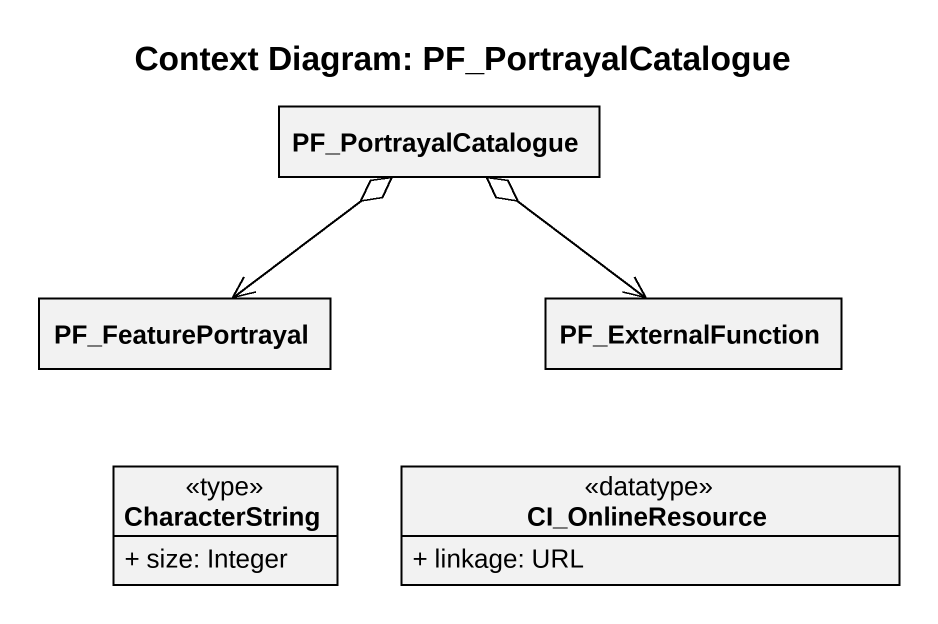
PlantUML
@startuml
title Context Diagram: PF_PortrayalCatalogue
hide circle
hide empty members
skinparam classAttributeIconSize 0
class PF_PortrayalCatalogue
class PF_FeaturePortrayal
class PF_ExternalFunction
class CharacterString <<type>> {
  + size: Integer
}
class CI_OnlineResource <<datatype>> {
  + linkage: URL
}
PF_PortrayalCatalogue o--> PF_ExternalFunction
PF_FeaturePortrayal <-up-o PF_PortrayalCatalogue
@enduml
